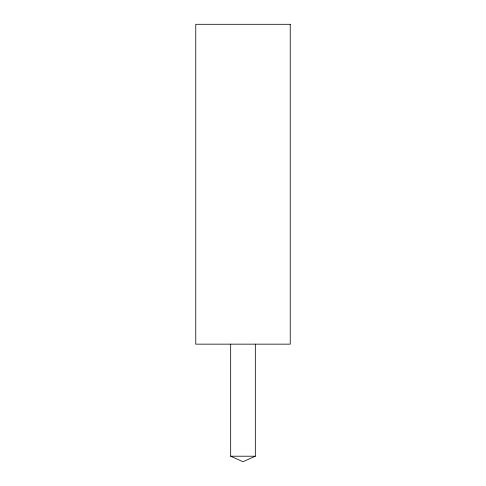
<?xml version="1.0" encoding="UTF-8"?>
<svg xmlns="http://www.w3.org/2000/svg" width="486" height="486" viewBox="0 0 486 486"><rect width="100%" height="100%" fill="white"/><g stroke="black" fill="none" stroke-linecap="round" stroke-linejoin="round"><path stroke-width="0.73" d="M255.326 344.155L255.326 456.208L243.018 461.7L230.674 456.208L230.674 344.155M230.674 456.208L255.326 456.208M290.233 24.3L195.767 24.3L195.767 344.155L290.233 344.155L290.233 24.3"/></g></svg>
